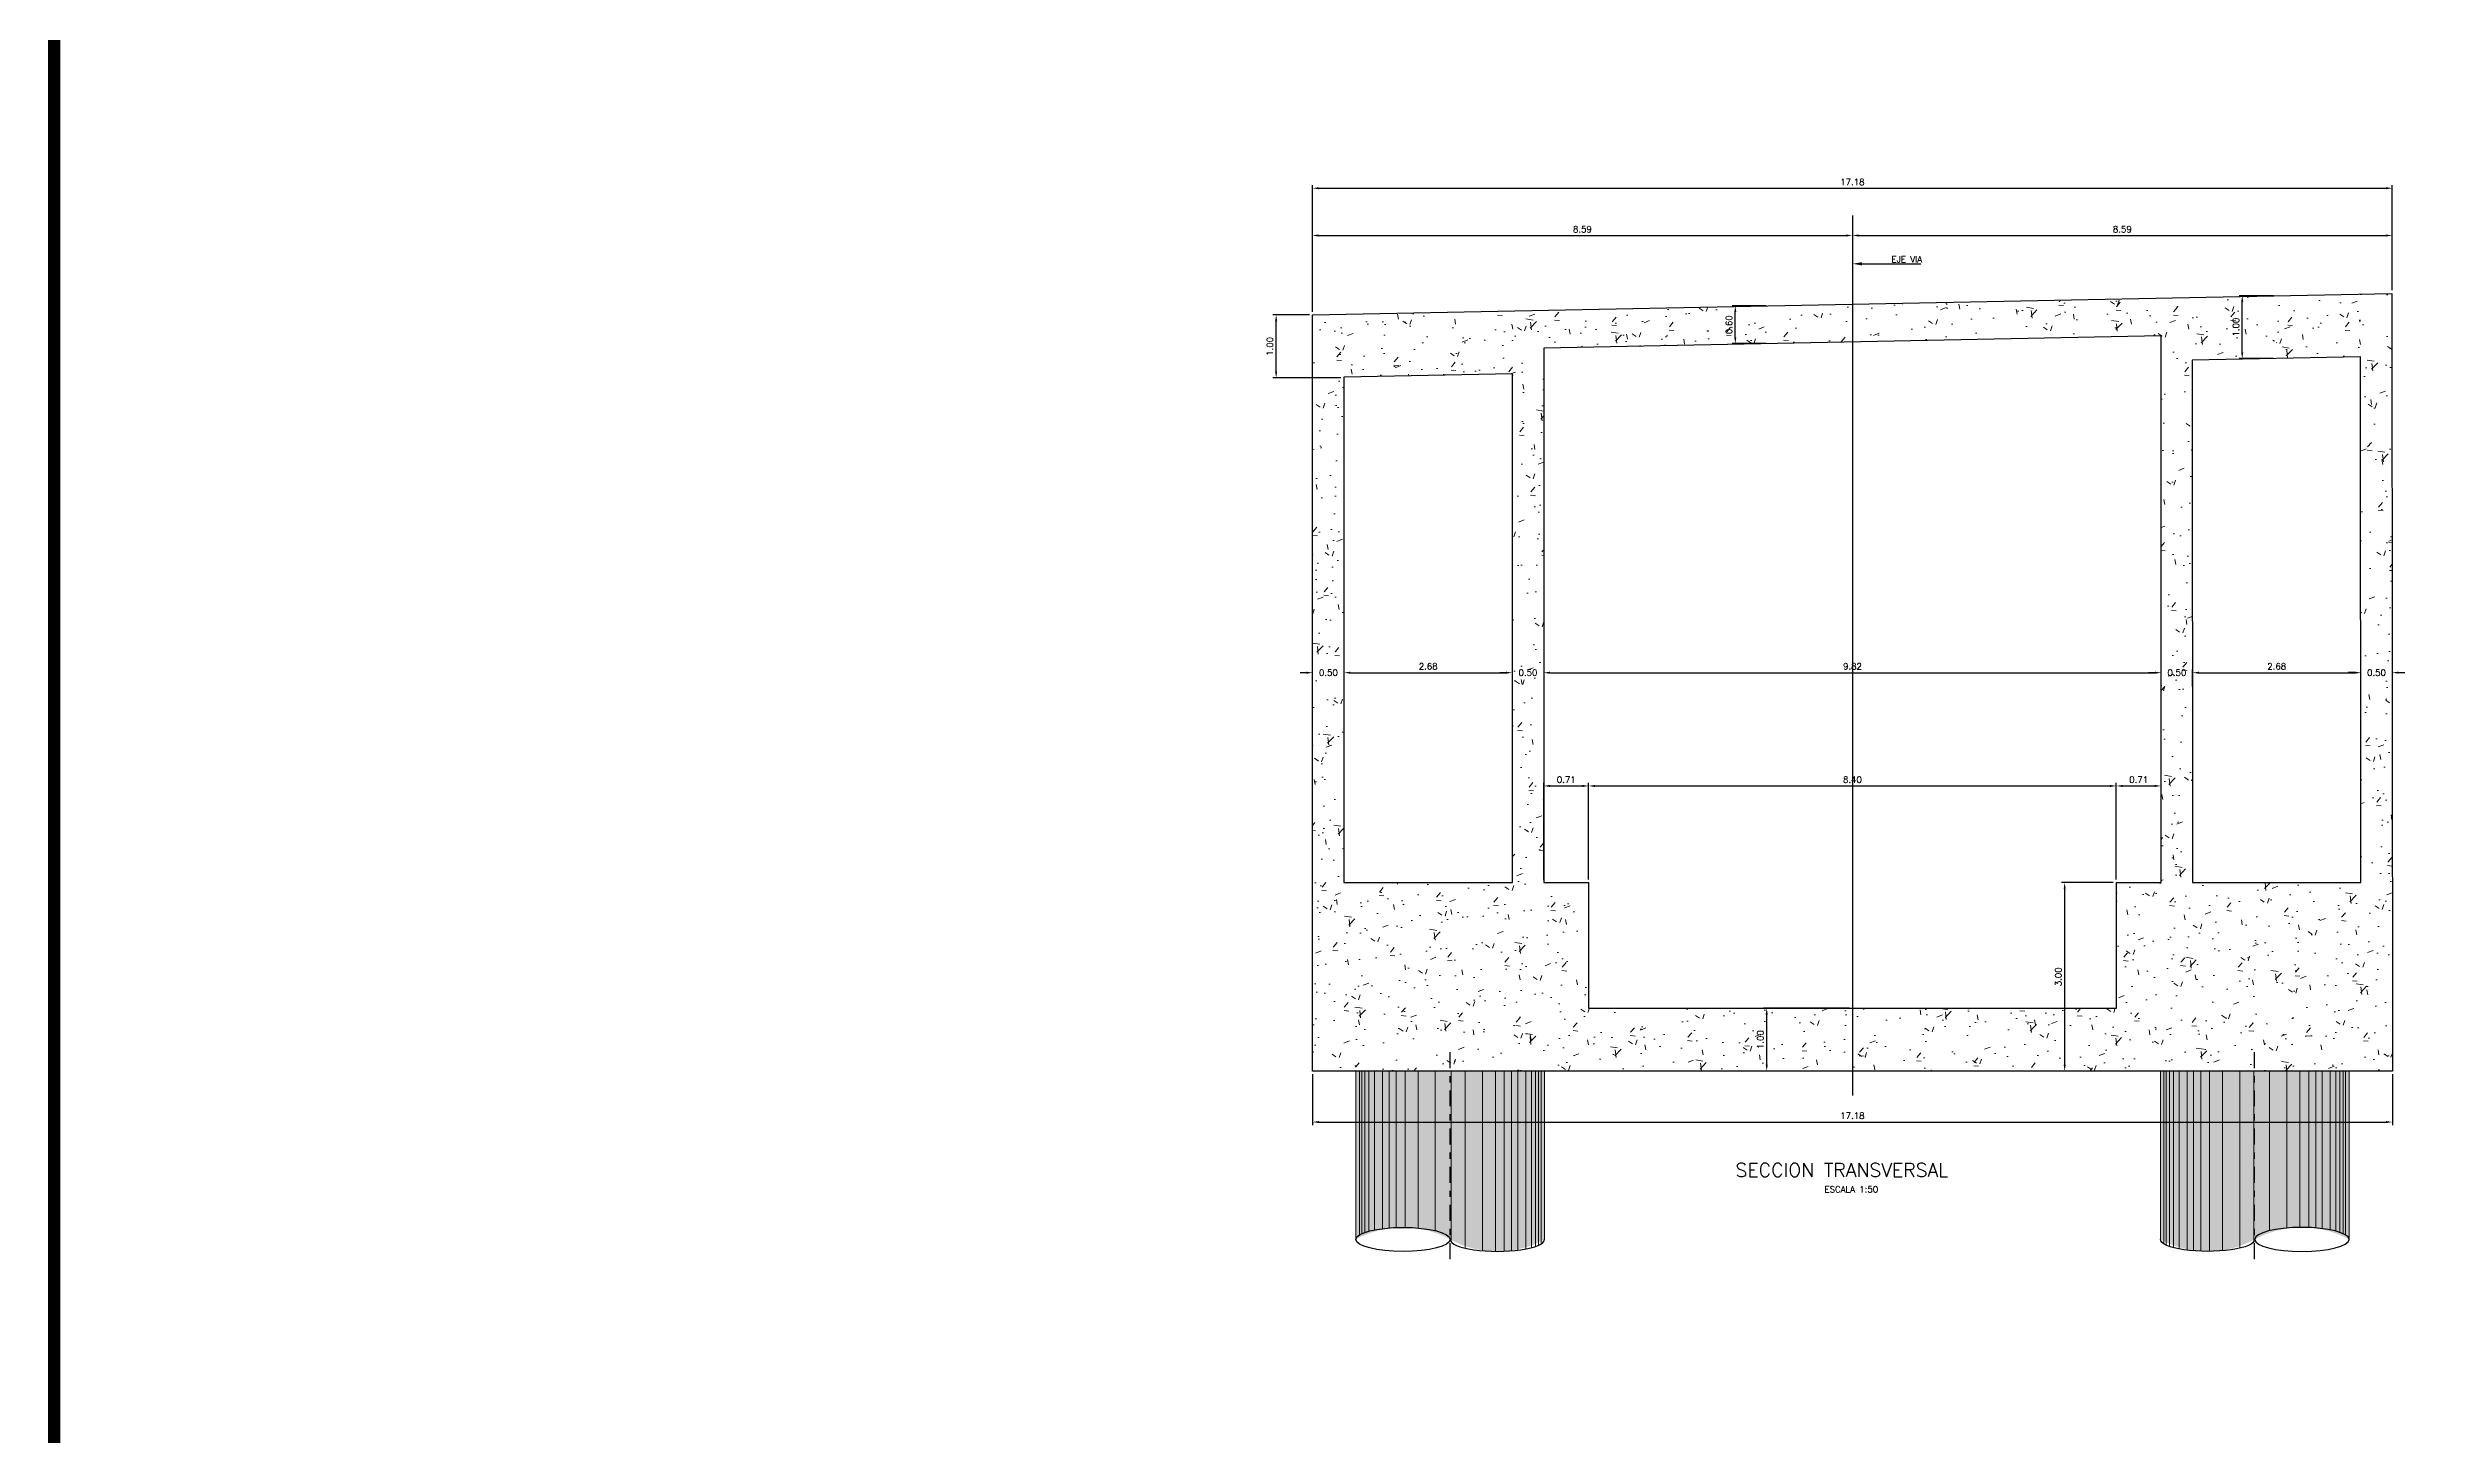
# Model space of a CAD drawing. Header units: metres. Extents: x 1080427 to 1081241, y 976768 to 977191.
# Drawn here: x 1080619.7 to 1080657.82, y 977109.3 to 977131.37 of the extents above; entities that cross this region are included whole.
import ezdxf
from ezdxf import colors
from ezdxf.entities.mleader import LeaderData, LeaderLine
from ezdxf.math import Vec2, Vec3

# ---------------------------------------------------------------- set-up
doc = ezdxf.new("R2010")
doc.units = ezdxf.units.M
doc.header["$LTSCALE"] = 25.4
doc.linetypes.add('DASHDOT', pattern=[1, 0.5, -0.25, 0, -0.25])
for name, color, linetype in [('CONTRAPESO', 3, 'Continuous'), ('COT', 1, 'Continuous'), ('DIMCONTRAPESO', 1, 'Continuous'), ('REGL175', 7, 'Continuous')]:
    doc.layers.add(name, color=color, linetype=linetype)
for name, color, linetype, lineweight in [('COTA', 1, 'Continuous', 30), ('COTACIM', 20, 'Continuous', 5), ('EJEPILOTE', 145, 'DASHDOT', 30), ('OTROS', 8, 'Continuous', 5), ('SOLIDOREFCONT', 254, 'Continuous', 5)]:
    doc.layers.add(name, color=color, linetype=linetype, lineweight=lineweight)
doc.styles.add('romans', font='romans.shx')
doc.dimstyles.new('Copy 50', dxfattribs={"dimtxt": 0.1, "dimasz": 0.1, "dimexe": 0.05, "dimexo": 0.05, "dimgap": 0.05, "dimtad": 1, "dimzin": 0, "dimdsep": 46, "dimtxsty": 'romans', "dimcen": 0.002, "dimclrd": 1, "dimclre": 1, "dimclrt": 3, "dimaunit": 1, "dimazin": 0, "dimtfac": 1, "dimtix": 1, "dimtofl": 0, "dimtmove": 1, "dimatfit": 3, "dimfxl": 1, "dimtolj": 1, "dimtzin": 0, "dimarcsym": 1})
doc.dimstyles.new('Copy of 50', dxfattribs={"dimscale": 0, "dimtxt": 0.1, "dimasz": 0.1, "dimexe": 0.05, "dimexo": 0.05, "dimgap": 0.05, "dimtad": 1, "dimzin": 0, "dimdsep": 46, "dimtxsty": 'romans', "dimcen": 0.5, "dimclrd": 1, "dimclre": 1, "dimclrt": 3, "dimadec": 0, "dimazin": 0, "dimtfac": 1, "dimtofl": 0, "dimtmove": 2, "dimatfit": 3, "dimfxl": 1, "dimtolj": 1, "dimtzin": 0, "dimarcsym": 0})

# ---------------------------------------------------------------- blocks, each defined once
blk = doc.blocks.new('*D750')
at = {"layer": 'Defpoints', "color": 0, "transparency": 16777216}
for p in [(1080642.995583432, 977121.8993294494), (1080640.320571255, 977121.4294019833), (1080642.995583432, 977121.4294019833)]:
    blk.add_point(p, dxfattribs=at)
at = {"layer": 'DIMCONTRAPESO', "color": 1, "lineweight": -2, "transparency": 16777216}
for p, q in [((1080642.995583432, 977121.8493294494), (1080642.995583432, 977121.3794019832)), ((1080640.420571255, 977121.4294019833), (1080642.895583432, 977121.4294019833))]:
    blk.add_line(p, q, dxfattribs=at)
at = {"layer": 'DIMCONTRAPESO', "color": 1, "transparency": 16777216}
for points in [[(1080640.420571255, 977121.44606865), (1080640.420571255, 977121.4127353166), (1080640.320571255, 977121.4294019833)], [(1080642.895583432, 977121.44606865), (1080642.895583432, 977121.4127353166), (1080642.995583432, 977121.4294019833)]]:
    blk.add_solid(points, dxfattribs=at)
at = {"layer": 'DIMCONTRAPESO', "color": 3, "transparency": 16777216, "insert": (1080641.658077343, 977121.5294019833), "char_height": 0.1, "attachment_point": 5, "style": 'romans'}
blk.add_mtext('\\A1;2.68', dxfattribs=at)
blk = doc.blocks.new('*D751')
at = {"layer": 'Defpoints', "color": 0, "transparency": 16777216}
for p in [(1080639.820571255, 977121.4294019989), (1080639.820571255, 977121.4294019989), (1080640.320571255, 977121.4294019833)]:
    blk.add_point(p, dxfattribs=at)
at = {"layer": 'DIMCONTRAPESO', "color": 1, "lineweight": -2, "transparency": 16777216}
for p, q in [((1080639.720571255, 977121.4294019989), (1080639.620571255, 977121.4294019989)), ((1080640.420571255, 977121.4294019989), (1080640.520571255, 977121.4294019989))]:
    blk.add_line(p, q, dxfattribs=at)
at = {"layer": 'DIMCONTRAPESO', "color": 1, "transparency": 16777216}
for points in [[(1080639.720571255, 977121.4460686656), (1080639.720571255, 977121.4127353322), (1080639.820571255, 977121.4294019989)], [(1080640.420571255, 977121.4460686656), (1080640.420571255, 977121.4127353322), (1080640.320571255, 977121.4294019989)]]:
    blk.add_solid(points, dxfattribs=at)
at = {"layer": 'DIMCONTRAPESO', "color": 3, "transparency": 16777216, "insert": (1080640.070571255, 977121.4294019989), "char_height": 0.1, "attachment_point": 5, "style": 'romans'}
blk.add_mtext('\\A1;0.50', dxfattribs=at)
blk = doc.blocks.new('*D752')
at = {"layer": 'Defpoints', "color": 0, "transparency": 16777216}
for p in [(1080643.495583432, 977121.6992118562), (1080642.995583432, 977121.4294019833), (1080643.495583432, 977121.4293889793)]:
    blk.add_point(p, dxfattribs=at)
at = {"layer": 'DIMCONTRAPESO', "color": 1, "lineweight": -2, "transparency": 16777216}
for p, q in [((1080642.895583432, 977121.4293889793), (1080642.795583432, 977121.4293889793)), ((1080642.995583432, 977121.3794019832), (1080642.995583432, 977121.3793889793)), ((1080643.495583432, 977121.6492118562), (1080643.495583432, 977121.3793889793)), ((1080643.595583432, 977121.4293889793), (1080643.695583432, 977121.4293889793))]:
    blk.add_line(p, q, dxfattribs=at)
at = {"layer": 'DIMCONTRAPESO', "color": 1, "transparency": 16777216}
for points in [[(1080642.895583432, 977121.446055646), (1080642.895583432, 977121.4127223126), (1080642.995583432, 977121.4293889793)], [(1080643.595583432, 977121.446055646), (1080643.595583432, 977121.4127223126), (1080643.495583432, 977121.4293889793)]]:
    blk.add_solid(points, dxfattribs=at)
at = {"layer": 'DIMCONTRAPESO', "color": 3, "transparency": 16777216, "insert": (1080643.245583432, 977121.4293889793), "char_height": 0.1, "attachment_point": 5, "style": 'romans'}
blk.add_mtext('\\A1;0.50', dxfattribs=at)
blk = doc.blocks.new('*D753')
at = {"layer": 'Defpoints', "color": 0, "transparency": 16777216}
for p in [(1080643.495583432, 977121.4294019832), (1080653.320571253, 977121.429414987), (1080653.320571253, 977121.4294019829)]:
    blk.add_point(p, dxfattribs=at)
at = {"layer": 'DIMCONTRAPESO', "color": 1, "lineweight": -2, "transparency": 16777216}
for p, q in [((1080643.595583432, 977121.4294019829), (1080653.220571253, 977121.4294019829)), ((1080653.320571253, 977121.3794149869), (1080653.320571253, 977121.3794019829))]:
    blk.add_line(p, q, dxfattribs=at)
at = {"layer": 'DIMCONTRAPESO', "color": 1, "transparency": 16777216}
for points in [[(1080643.595583432, 977121.4460686496), (1080643.595583432, 977121.4127353162), (1080643.495583432, 977121.4294019829)], [(1080653.220571253, 977121.4460686496), (1080653.220571253, 977121.4127353162), (1080653.320571253, 977121.4294019829)]]:
    blk.add_solid(points, dxfattribs=at)
at = {"layer": 'DIMCONTRAPESO', "color": 3, "transparency": 16777216, "insert": (1080648.408077342, 977121.5294019829), "char_height": 0.1, "attachment_point": 5, "style": 'romans'}
blk.add_mtext('\\A1;9.82', dxfattribs=at)
blk = doc.blocks.new('*D754')
at = {"layer": 'Defpoints', "color": 0, "transparency": 16777216}
for p in [(1080653.320571253, 977121.429414987), (1080653.820563242, 977121.4294149867), (1080653.820563242, 977121.1596018681)]:
    blk.add_point(p, dxfattribs=at)
at = {"layer": 'DIMCONTRAPESO', "color": 1, "lineweight": -2, "transparency": 16777216}
for p, q in [((1080653.220571253, 977121.4294149867), (1080653.120571253, 977121.4294149867)), ((1080653.820563242, 977121.2096018682), (1080653.820563242, 977121.4794149868)), ((1080653.920563242, 977121.4294149867), (1080654.020563242, 977121.4294149867))]:
    blk.add_line(p, q, dxfattribs=at)
at = {"layer": 'DIMCONTRAPESO', "color": 1, "transparency": 16777216}
for points in [[(1080653.220571253, 977121.4460816535), (1080653.220571253, 977121.41274832), (1080653.320571253, 977121.4294149867)], [(1080653.920563242, 977121.4460816535), (1080653.920563242, 977121.41274832), (1080653.820563242, 977121.4294149867)]]:
    blk.add_solid(points, dxfattribs=at)
at = {"layer": 'DIMCONTRAPESO', "color": 3, "transparency": 16777216, "insert": (1080653.570567247, 977121.4294149867), "char_height": 0.1, "attachment_point": 5, "style": 'romans'}
blk.add_mtext('\\A1;0.50', dxfattribs=at)
blk = doc.blocks.new('*D755')
at = {"layer": 'Defpoints', "color": 0, "transparency": 16777216}
for p in [(1080653.820565338, 977121.4294117409), (1080656.49558343, 977121.4294149833), (1080656.49558343, 977121.4294117374)]:
    blk.add_point(p, dxfattribs=at)
at = {"layer": 'DIMCONTRAPESO', "color": 1, "lineweight": -2, "transparency": 16777216}
for p, q in [((1080653.920565338, 977121.4294117374), (1080656.39558343, 977121.4294117374)), ((1080656.49558343, 977121.3794149832), (1080656.49558343, 977121.3794117373))]:
    blk.add_line(p, q, dxfattribs=at)
at = {"layer": 'DIMCONTRAPESO', "color": 1, "transparency": 16777216}
for points in [[(1080653.920565338, 977121.4460784041), (1080653.920565338, 977121.4127450706), (1080653.820565338, 977121.4294117374)], [(1080656.39558343, 977121.4460784041), (1080656.39558343, 977121.4127450706), (1080656.49558343, 977121.4294117374)]]:
    blk.add_solid(points, dxfattribs=at)
at = {"layer": 'DIMCONTRAPESO', "color": 3, "transparency": 16777216, "insert": (1080655.158074384, 977121.5294117373), "char_height": 0.1, "attachment_point": 5, "style": 'romans'}
blk.add_mtext('\\A1;2.68', dxfattribs=at)
blk = doc.blocks.new('*D756')
at = {"layer": 'Defpoints', "color": 0, "transparency": 16777216}
for p in [(1080656.49558343, 977121.4294149833), (1080656.99558313, 977121.4302576814), (1080656.99558313, 977121.4302576814)]:
    blk.add_point(p, dxfattribs=at)
at = {"layer": 'DIMCONTRAPESO', "color": 1, "lineweight": -2, "transparency": 16777216}
for p, q in [((1080656.39558343, 977121.4302576814), (1080656.29558343, 977121.4302576814)), ((1080656.49558343, 977121.4794149833), (1080656.49558343, 977121.4802576815)), ((1080657.09558313, 977121.4302576814), (1080657.19558313, 977121.4302576814))]:
    blk.add_line(p, q, dxfattribs=at)
at = {"layer": 'DIMCONTRAPESO', "color": 1, "transparency": 16777216}
for points in [[(1080656.39558343, 977121.4469243481), (1080656.39558343, 977121.4135910147), (1080656.49558343, 977121.4302576814)], [(1080657.09558313, 977121.4469243481), (1080657.09558313, 977121.4135910147), (1080656.99558313, 977121.4302576814)]]:
    blk.add_solid(points, dxfattribs=at)
at = {"layer": 'DIMCONTRAPESO', "color": 3, "transparency": 16777216, "insert": (1080656.74558328, 977121.4302576814), "char_height": 0.1, "attachment_point": 5, "style": 'romans'}
blk.add_mtext('\\A1;0.50', dxfattribs=at)
blk = doc.blocks.new('*D757')
at = {"layer": 'Defpoints', "color": 0, "transparency": 16777216}
for p in [(1080639.818077343, 977115.0910144737), (1080656.998077343, 977115.0910144738), (1080656.998077343, 977114.2801621223)]:
    blk.add_point(p, dxfattribs=at)
at = {"layer": 'DIMCONTRAPESO', "color": 1, "lineweight": -2, "transparency": 16777216}
for p, q in [((1080639.818077343, 977115.0410144737), (1080639.818077343, 977114.2301621223)), ((1080656.998077343, 977115.0410144738), (1080656.998077343, 977114.2301621223)), ((1080639.918077343, 977114.2801621223), (1080656.898077342, 977114.2801621223))]:
    blk.add_line(p, q, dxfattribs=at)
at = {"layer": 'DIMCONTRAPESO', "color": 1, "transparency": 16777216}
for points in [[(1080639.918077343, 977114.296828789), (1080639.918077343, 977114.2634954556), (1080639.818077343, 977114.2801621223)], [(1080656.898077342, 977114.296828789), (1080656.898077342, 977114.2634954556), (1080656.998077343, 977114.2801621223)]]:
    blk.add_solid(points, dxfattribs=at)
at = {"layer": 'DIMCONTRAPESO', "color": 3, "transparency": 16777216, "insert": (1080648.408077342, 977114.3801621223), "char_height": 0.1, "attachment_point": 5, "style": 'romans'}
blk.add_mtext('\\A1;17.18', dxfattribs=at)
blk = doc.blocks.new('*D766')
at = {"layer": 'Defpoints', "color": 0, "transparency": 16777216}
for p in [(1080651.784456546, 977118.0910144737), (1080652.606716186, 977118.0910144737), (1080651.784456546, 977115.0910144738)]:
    blk.add_point(p, dxfattribs=at)
at = {"layer": 'DIMCONTRAPESO', "color": 1, "lineweight": -2, "transparency": 16777216}
for p, q in [((1080652.556716186, 977118.0910144737), (1080651.734456546, 977118.0910144737)), ((1080651.784456546, 977115.1910144738), (1080651.784456546, 977117.9910144737))]:
    blk.add_line(p, q, dxfattribs=at)
at = {"layer": 'DIMCONTRAPESO', "color": 1, "transparency": 16777216}
for points in [[(1080651.767789879, 977117.9910144737), (1080651.801123212, 977117.9910144737), (1080651.784456546, 977118.0910144737)], [(1080651.767789879, 977115.1910144738), (1080651.801123212, 977115.1910144738), (1080651.784456546, 977115.0910144738)]]:
    blk.add_solid(points, dxfattribs=at)
at = {"layer": 'DIMCONTRAPESO', "color": 3, "transparency": 16777216, "insert": (1080651.684456545, 977116.5910144738), "char_height": 0.1, "attachment_point": 5, "rotation": 90, "style": 'romans'}
blk.add_mtext('\\A1;3.00', dxfattribs=at)
blk = doc.blocks.new('*D758')
at = {"layer": 'Defpoints', "color": 0, "transparency": 16777216}
for p in [(1080656.996714726, 977129.1373247175), (1080656.996714726, 977127.4644472211), (1080639.81662396, 977127.120985406)]:
    blk.add_point(p, dxfattribs=at)
at = {"layer": 'DIMCONTRAPESO', "color": 1, "lineweight": -2, "transparency": 16777216}
for p, q in [((1080639.81662396, 977127.170985406), (1080639.81662396, 977129.1873247175)), ((1080639.91662396, 977129.1373247175), (1080656.896714726, 977129.1373247175)), ((1080656.996714726, 977127.5144472212), (1080656.996714726, 977129.1873247175))]:
    blk.add_line(p, q, dxfattribs=at)
at = {"layer": 'DIMCONTRAPESO', "color": 1, "transparency": 16777216}
for points in [[(1080639.91662396, 977129.1539913842), (1080639.91662396, 977129.1206580508), (1080639.81662396, 977129.1373247175)], [(1080656.896714726, 977129.1539913842), (1080656.896714726, 977129.1206580508), (1080656.996714726, 977129.1373247175)]]:
    blk.add_solid(points, dxfattribs=at)
at = {"layer": 'DIMCONTRAPESO', "color": 3, "transparency": 16777216, "insert": (1080648.406669343, 977129.2373247175), "char_height": 0.1, "attachment_point": 5, "style": 'romans'}
blk.add_mtext('\\A1;17.18', dxfattribs=at)
blk = doc.blocks.new('*D759')
at = {"layer": 'Defpoints', "color": 0, "transparency": 16777216}
for p in [(1080648.40662396, 977128.3852892166), (1080648.40662396, 977128.3852892166), (1080639.81662396, 977127.120985406)]:
    blk.add_point(p, dxfattribs=at)
at = {"layer": 'DIMCONTRAPESO', "color": 1, "lineweight": -2, "transparency": 16777216}
for p, q in [((1080639.81662396, 977127.170985406), (1080639.81662396, 977128.4352892167)), ((1080639.91662396, 977128.3852892166), (1080648.30662396, 977128.3852892166))]:
    blk.add_line(p, q, dxfattribs=at)
at = {"layer": 'DIMCONTRAPESO', "color": 1, "transparency": 16777216}
for points in [[(1080639.91662396, 977128.4019558834), (1080639.91662396, 977128.3686225499), (1080639.81662396, 977128.3852892166)], [(1080648.30662396, 977128.4019558834), (1080648.30662396, 977128.3686225499), (1080648.40662396, 977128.3852892166)]]:
    blk.add_solid(points, dxfattribs=at)
at = {"layer": 'DIMCONTRAPESO', "color": 3, "transparency": 16777216, "insert": (1080644.11162396, 977128.4852892166), "char_height": 0.1, "attachment_point": 5, "style": 'romans'}
blk.add_mtext('\\A1;8.59', dxfattribs=at)
blk = doc.blocks.new('*D760')
at = {"layer": 'Defpoints', "color": 0, "transparency": 16777216}
for p in [(1080648.40662396, 977128.3852892166), (1080656.996714726, 977128.3852892166), (1080656.996714726, 977127.4644472211)]:
    blk.add_point(p, dxfattribs=at)
at = {"layer": 'DIMCONTRAPESO', "color": 1, "lineweight": -2, "transparency": 16777216}
for p, q in [((1080648.50662396, 977128.3852892166), (1080656.896714726, 977128.3852892166)), ((1080656.996714726, 977127.5144472212), (1080656.996714726, 977128.4352892167))]:
    blk.add_line(p, q, dxfattribs=at)
at = {"layer": 'DIMCONTRAPESO', "color": 1, "transparency": 16777216}
for points in [[(1080648.50662396, 977128.4019558834), (1080648.50662396, 977128.3686225499), (1080648.40662396, 977128.3852892166)], [(1080656.896714726, 977128.4019558834), (1080656.896714726, 977128.3686225499), (1080656.996714726, 977128.3852892166)]]:
    blk.add_solid(points, dxfattribs=at)
at = {"layer": 'DIMCONTRAPESO', "color": 3, "transparency": 16777216, "insert": (1080652.701669343, 977128.4852892166), "char_height": 0.1, "attachment_point": 5, "style": 'romans'}
blk.add_mtext('\\A1;8.59', dxfattribs=at)
blk = doc.blocks.new('PILOTE')
h = blk.add_hatch(color=256)
h.dxf.hatch_style = 1
h.set_gradient(color1=(51, 51, 51), color2=(173, 173, 173), tint=1, name='INVCYLINDER')
edge = h.paths.add_edge_path()
edge.add_line((1080656.416834545, 977060.1590362525), (1080656.416834545, 977062.8369320101))
edge.add_line((1080656.416834545, 977062.8369320101), (1080659.417876804, 977062.8369320101))
edge.add_line((1080659.417876804, 977062.8369320101), (1080659.417876804, 977060.1590362525))
edge.add_arc((1080658.66761624, 977061.5370580803), 1.569023604932751, 241.43402734232131, 298.56597265767874, ccw=False)
edge.add_arc((1080657.16709511, 977058.7797854457), 1.570103086822714, 61.45547212311708, 118.5445278768829)
at = {"layer": 'COT'}
blk.add_ellipse((1080657.16709511, 977060.1590362525), major_axis=(0.7502605647517244, 0), ratio=0.2543813295763042, dxfattribs=at)
blk.add_ellipse((1080658.66761624, 977060.1590362525), major_axis=(0.7502605647517244, 0), ratio=0.2543813295763042, start_param=3.141592653589792, end_param=6.283185307179586, dxfattribs=at)
at = {"layer": 'EJEPILOTE', "ltscale": 0.02}
blk.add_line((1080657.918716831, 977059.8447110992), (1080657.918716831, 977063.1356790137), dxfattribs=at)
at = {"layer": 'OTROS'}
for p, q in [((1080656.472292364, 977062.8369320101), (1080656.472292364, 977060.2310491129)), ((1080656.510527515, 977062.8369320101), (1080656.510527515, 977060.2513910077)), ((1080656.561507698, 977062.8369320101), (1080656.561507698, 977060.2717001326)), ((1080656.625232968, 977062.8369320101), (1080656.625232968, 977060.2910394119)), ((1080656.714448302, 977062.8369320101), (1080656.714448302, 977060.3112408698)), ((1080656.841898815, 977062.8369320101), (1080656.841898815, 977060.3310285627)), ((1080656.943859208, 977062.8369320101), (1080656.943859208, 977060.3412444418)), ((1080657.058564661, 977062.8369320101), (1080657.058564661, 977060.3478811213)), ((1080657.198760206, 977062.8369320101), (1080657.198760206, 977060.3497184741)), ((1080657.405764051, 977062.8369320101), (1080657.405764051, 977060.3399741807)), ((1080657.679471079, 977062.8369320101), (1080657.679471079, 977060.2984506316)), ((1080657.932716831, 977062.8369320101), (1080657.932716831, 977060.1206139127)), ((1080658.155240271, 977062.8369320101), (1080658.155240271, 977060.0266473495)), ((1080658.428947299, 977062.8369320101), (1080658.428947299, 977059.9780983244)), ((1080658.635951144, 977062.8369320101), (1080658.635951144, 977059.968354031)), ((1080658.776146688, 977062.8369320101), (1080658.776146688, 977059.9701913837)), ((1080658.890852141, 977062.8369320101), (1080658.890852141, 977059.9768280633)), ((1080658.992812535, 977062.8369320101), (1080658.992812535, 977059.9870439423)), ((1080659.120263048, 977062.8369320101), (1080659.120263048, 977060.0068316353)), ((1080659.209478382, 977062.8369320101), (1080659.209478382, 977060.0266473495)), ((1080659.273203652, 977062.8369320101), (1080659.273203652, 977060.0463723725)), ((1080659.324183835, 977062.8369320101), (1080659.324183835, 977060.0666814975)), ((1080659.362418986, 977062.8369320101), (1080659.362418986, 977060.0870233923)), ((1080656.625232968, 977060.0270330932), (1080656.625232968, 977060.0266473495))]:
    blk.add_line(p, q, dxfattribs=at)
blk.add_lwpolyline([(1080656.416834545, 977060.1590362525), (1080656.416834545, 977062.8369320101), (1080659.417876804, 977062.8369320101), (1080659.417876804, 977060.1590362525)], dxfattribs=at)
blk = doc.blocks.new('*D761')
at = {"layer": 'Defpoints', "color": 0, "transparency": 16777216}
for p in [(1080647.043811387, 977116.0910144737), (1080648.408077343, 977116.0910144737), (1080647.771137904, 977115.0910144738)]:
    blk.add_point(p, dxfattribs=at)
at = {"layer": 'DIMCONTRAPESO', "color": 1, "lineweight": -2, "transparency": 16777216}
for p, q in [((1080648.358077343, 977116.0910144737), (1080646.993811387, 977116.0910144737)), ((1080647.043811387, 977115.1910144738), (1080647.043811387, 977115.9910144737)), ((1080647.721137904, 977115.0910144738), (1080646.993811387, 977115.0910144738))]:
    blk.add_line(p, q, dxfattribs=at)
at = {"layer": 'DIMCONTRAPESO', "color": 1, "transparency": 16777216}
for points in [[(1080647.027144721, 977115.9910144737), (1080647.060478054, 977115.9910144737), (1080647.043811387, 977116.0910144737)], [(1080647.027144721, 977115.1910144738), (1080647.060478054, 977115.1910144738), (1080647.043811387, 977115.0910144738)]]:
    blk.add_solid(points, dxfattribs=at)
at = {"layer": 'DIMCONTRAPESO', "color": 3, "transparency": 16777216, "insert": (1080646.943811387, 977115.5910144738), "char_height": 0.1, "attachment_point": 5, "rotation": 90, "style": 'romans'}
blk.add_mtext('\\A1;1.00', dxfattribs=at)
blk = doc.blocks.new('*D767')
at = {"layer": 'COTA', "color": 1, "lineweight": -2, "transparency": 16777216}
for p, q in [((1080643.497342836, 977118.1410144737), (1080643.497342836, 977119.6777304393)), ((1080643.597342836, 977119.6277304393), (1080644.109438499, 977119.6277304393)), ((1080644.209438499, 977118.1410144737), (1080644.209438499, 977119.6777304393))]:
    blk.add_line(p, q, dxfattribs=at)
at = {"layer": 'COTA', "color": 1, "transparency": 16777216}
for points in [[(1080643.597342836, 977119.644397106), (1080643.597342836, 977119.6110637726), (1080643.497342836, 977119.6277304393)], [(1080644.109438499, 977119.644397106), (1080644.109438499, 977119.6110637726), (1080644.209438499, 977119.6277304393)]]:
    blk.add_solid(points, dxfattribs=at)
at = {"layer": 'Defpoints', "color": 0, "transparency": 16777216}
for p in [(1080644.209438499, 977119.6277304393), (1080643.497342836, 977118.0910144737), (1080644.209438499, 977118.0910144737)]:
    blk.add_point(p, dxfattribs=at)
at = {"layer": 'COTA', "color": 3, "transparency": 16777216, "insert": (1080643.853390668, 977119.7277304393), "char_height": 0.1, "attachment_point": 5, "style": 'romans'}
blk.add_mtext('\\A1;0.71', dxfattribs=at)
blk = doc.blocks.new('*D762')
at = {"layer": 'COTA', "color": 1, "lineweight": -2, "transparency": 16777216}
for p, q in [((1080652.605898153, 977118.1410468795), (1080652.605898153, 977119.6777628451)), ((1080652.705898153, 977119.627762845), (1080653.217993815, 977119.627762845)), ((1080653.317993815, 977118.1410468795), (1080653.317993815, 977119.6777628451))]:
    blk.add_line(p, q, dxfattribs=at)
at = {"layer": 'COTA', "color": 1, "transparency": 16777216}
for points in [[(1080652.705898153, 977119.6444295117), (1080652.705898153, 977119.6110961783), (1080652.605898153, 977119.627762845)], [(1080653.217993815, 977119.6444295117), (1080653.217993815, 977119.6110961783), (1080653.317993815, 977119.627762845)]]:
    blk.add_solid(points, dxfattribs=at)
at = {"layer": 'Defpoints', "color": 0, "transparency": 16777216}
for p in [(1080653.317993815, 977119.627762845), (1080652.605898153, 977118.0910468794), (1080653.317993815, 977118.0910468794)]:
    blk.add_point(p, dxfattribs=at)
at = {"layer": 'COTA', "color": 3, "transparency": 16777216, "insert": (1080652.961945984, 977119.727762845), "char_height": 0.1, "attachment_point": 5, "style": 'romans'}
blk.add_mtext('\\A1;0.71', dxfattribs=at)
blk = doc.blocks.new('*D763')
at = {"layer": 'Defpoints', "color": 0, "transparency": 16777216}
for p in [(1080639.238711448, 977127.1210144736), (1080639.818077343, 977127.1210144736), (1080640.317881658, 977126.1210421751)]:
    blk.add_point(p, dxfattribs=at)
at = {"layer": 'DIMCONTRAPESO', "color": 1, "lineweight": -2, "transparency": 16777216}
for p, q in [((1080639.768077343, 977127.1210144736), (1080639.188711448, 977127.1210144736)), ((1080639.238711448, 977126.2210421751), (1080639.238711448, 977127.0210144736)), ((1080640.267881658, 977126.1210421751), (1080639.188711448, 977126.1210421751))]:
    blk.add_line(p, q, dxfattribs=at)
at = {"layer": 'DIMCONTRAPESO', "color": 1, "transparency": 16777216}
for points in [[(1080639.222044781, 977127.0210144736), (1080639.255378115, 977127.0210144736), (1080639.238711448, 977127.1210144736)], [(1080639.222044781, 977126.2210421751), (1080639.255378115, 977126.2210421751), (1080639.238711448, 977126.1210421751)]]:
    blk.add_solid(points, dxfattribs=at)
at = {"layer": 'DIMCONTRAPESO', "color": 3, "transparency": 16777216, "insert": (1080639.138711448, 977126.6210283245), "char_height": 0.1, "attachment_point": 5, "rotation": 90, "style": 'romans'}
blk.add_mtext('\\A1;1.00', dxfattribs=at)
blk = doc.blocks.new('*D764')
at = {"layer": 'Defpoints', "color": 0, "transparency": 16777216}
for p in [(1080646.544007072, 977127.2663869242), (1080647.086699872, 977127.2663869242), (1080647.086699872, 977126.6662669362)]:
    blk.add_point(p, dxfattribs=at)
at = {"layer": 'DIMCONTRAPESO', "color": 1, "lineweight": -2, "transparency": 16777216}
for p, q in [((1080647.036699872, 977127.2663869242), (1080646.494007071, 977127.2663869242)), ((1080646.544007072, 977126.7662669362), (1080646.544007072, 977127.1663869242)), ((1080647.036699872, 977126.6662669362), (1080646.494007071, 977126.6662669362))]:
    blk.add_line(p, q, dxfattribs=at)
at = {"layer": 'DIMCONTRAPESO', "color": 1, "transparency": 16777216}
for points in [[(1080646.527340405, 977127.1663869242), (1080646.560673738, 977127.1663869242), (1080646.544007072, 977127.2663869242)], [(1080646.527340405, 977126.7662669362), (1080646.560673738, 977126.7662669362), (1080646.544007072, 977126.6662669362)]]:
    blk.add_solid(points, dxfattribs=at)
at = {"layer": 'DIMCONTRAPESO', "color": 3, "transparency": 16777216, "insert": (1080646.444007071, 977126.9663269303), "char_height": 0.1, "attachment_point": 5, "rotation": 90, "style": 'romans'}
blk.add_mtext('\\A1;0.60', dxfattribs=at)
blk = doc.blocks.new('*D765')
at = {"layer": 'Defpoints', "color": 0, "transparency": 16777216}
for p in [(1080654.609281271, 977127.4278010322), (1080655.157405279, 977127.4278010322), (1080655.151974071, 977126.4274924281)]:
    blk.add_point(p, dxfattribs=at)
at = {"layer": 'DIMCONTRAPESO', "color": 1, "lineweight": -2, "transparency": 16777216}
for p, q in [((1080655.107405279, 977127.4278010322), (1080654.55928127, 977127.4278010322)), ((1080654.609281271, 977126.5274924281), (1080654.609281271, 977127.3278010322)), ((1080655.101974071, 977126.4274924281), (1080654.55928127, 977126.4274924281))]:
    blk.add_line(p, q, dxfattribs=at)
at = {"layer": 'DIMCONTRAPESO', "color": 1, "transparency": 16777216}
for points in [[(1080654.592614604, 977127.3278010322), (1080654.625947937, 977127.3278010322), (1080654.609281271, 977127.4278010322)], [(1080654.592614604, 977126.5274924281), (1080654.625947937, 977126.5274924281), (1080654.609281271, 977126.4274924281)]]:
    blk.add_solid(points, dxfattribs=at)
at = {"layer": 'DIMCONTRAPESO', "color": 3, "transparency": 16777216, "insert": (1080654.50928127, 977126.9276467302), "char_height": 0.1, "attachment_point": 5, "rotation": 90, "style": 'romans'}
blk.add_mtext('\\A1;1.00', dxfattribs=at)
blk = doc.blocks.new('*D777')
at = {"layer": 'COTA', "color": 1, "lineweight": -2, "transparency": 16777216}
for p, q in [((1080644.209438499, 977118.1410144737), (1080644.209438499, 977119.6777628451)), ((1080644.309438499, 977119.627762845), (1080652.505898153, 977119.627762845)), ((1080652.605898153, 977118.1410468795), (1080652.605898153, 977119.6777628451))]:
    blk.add_line(p, q, dxfattribs=at)
at = {"layer": 'COTA', "color": 1, "transparency": 16777216}
for points in [[(1080644.309438499, 977119.6444295117), (1080644.309438499, 977119.6110961783), (1080644.209438499, 977119.627762845)], [(1080652.505898153, 977119.6444295117), (1080652.505898153, 977119.6110961783), (1080652.605898153, 977119.627762845)]]:
    blk.add_solid(points, dxfattribs=at)
at = {"layer": 'Defpoints', "color": 0, "transparency": 16777216}
for p in [(1080652.605898153, 977119.627762845), (1080644.209438499, 977118.0910144737), (1080652.605898153, 977118.0910468794)]:
    blk.add_point(p, dxfattribs=at)
at = {"layer": 'COTA', "color": 3, "transparency": 16777216, "insert": (1080648.407668326, 977119.727762845), "char_height": 0.1, "attachment_point": 5, "style": 'romans'}
blk.add_mtext('\\A1;8.40', dxfattribs=at)

msp = doc.modelspace()

# ---------------------------------------------------------------- hatches: boundary and pattern name
at = {"layer": 'SOLIDOREFCONT', "true_color": 0x5b5b5b, "transparency": 33554546}
h = msp.add_hatch(dxfattribs=at)
h.set_pattern_fill('AR-CONC', color=251, scale=0.005)
h.set_pattern_definition([(49.99999999999999, (-214.5947759724222, 52.33067470171954), (0.91092334498002, -0.07969542769451543), [0.09525, -1.04775]), (355, (-214.5947759724222, 52.33067470171954), (-0.1762171071248467, 0.9552842261951757), [0.0762, -0.83820292085]), (100.4514447, (-214.5188659373671, 52.32403343426995), (0.7347062354517664, 0.8755887595609755), [0.08095004399999998, -0.8904512229999998]), (46.18420000000002, (-214.5947759724222, 52.5846747016767), (1.35539520446065, -0.2102116396636357), [0.1428749999999998, -1.571624999999999]), (96.63555760999992, (-214.481826472329, 52.56715720170178), (1.187020670257515, 1.237130622988608), [0.1214251157, -1.3356780408]), (351.1841511700001, (-214.5947759724222, 52.5846747016767), (1.187020670324885, 1.237130622927663), [0.11429983535, -1.2572986596]), (21, (-214.4677759723272, 52.52117470174562), (0.7580719563456624, -0.5113259909354381), [0.09525, -1.04775]), (326.0000000000001, (-214.4677759723272, 52.52117470174562), (0.3090101417382354, 0.9209398306115963), [0.0762, -0.8382]), (71.45144499999999, (-214.4046033094637, 52.47856420220342), (1.067082096393581, 0.4096138444295262), [0.08095004400000001, -0.8904496879999999]), (37.50000000000001, (-214.5947759724222, 52.33067470171954), (0.01544301625295908, 0.4227751943657655), [0, -0.82804, 0, -0.8509000000000001, 0, -0.8413750000000001]), (7.499999999999999, (-214.5947759724222, 52.33067470171954), (0.3340983125515287, 0.5009028740905975), [0, -0.48514, 0, -0.80899, 0, -0.320675]), (327.5, (-214.8779859724455, 52.33067470171954), (0.677952975834357, -0.02864371996336722), [0, -0.3175, 0, -0.9906, 0, -1.31445]), (317.5, (-215.0049859723076, 52.33067470171954), (0.7406459069300902, 0.1271324551666652), [0, -0.41275, 0, -0.65786, 0, -0.93345])])
h.paths.add_polyline_path([(1080641.733453426, 977127.1593219952), (1080639.818077343, 977127.1210144736), (1080639.818077343, 977115.0910144737), (1080656.998077343, 977115.0910144738), (1080656.99120809, 977127.4644770884), (1080655.072233203, 977127.4260975907), (1080655.144045882, 977126.4273338644), (1080656.491464562, 977126.4542822379), (1080656.498024767, 977118.0910144737), (1080653.818077343, 977118.0910144738), (1080653.81248358, 977126.4007026183), (1080655.151974071, 977126.4274924281), (1080655.157405279, 977127.4278010322), (1080641.974419524, 977127.1641413172), (1080641.657371912, 977126.157600385), (1080642.996862403, 977126.1843901948), (1080642.998024767, 977118.0910144737), (1080640.318077343, 977118.0910144738), (1080640.31788142, 977126.1308105751), (1080641.661433912, 977126.157681625)])
h.paths.add_polyline_path([(1080643.49660833, 977126.5944651053), (1080653.317962863, 977126.790892196), (1080653.317993815, 977118.0910144737), (1080652.606716186, 977118.0910144737), (1080652.606716186, 977116.0910144737), (1080644.209438499, 977116.0910144737), (1080644.209438499, 977118.0910144737), (1080643.497342836, 977118.0910144737)], flags=16)

# ---------------------------------------------------------------- linework, layer by layer
at = {"layer": 'CONTRAPESO'}
for points in [[(1080639.818077343, 977127.1210144736), (1080639.818077343, 977127.1210144736), (1080656.99120809, 977127.4644770884)], [(1080656.99120809, 977127.4644770884), (1080656.99120809, 977127.4644770884), (1080656.998077343, 977115.0910144738), (1080639.818077343, 977115.0910144737), (1080639.818077343, 977127.1210144736), (1080639.818077343, 977127.1210144736)], [(1080652.606716186, 977116.0910144737), (1080652.606716186, 977118.0910144737), (1080653.317993815, 977118.0910144737), (1080653.317962863, 977126.790892196), (1080643.49660833, 977126.5944651053), (1080643.497342836, 977118.0910144737), (1080644.209438499, 977118.0910144737), (1080644.209438499, 977116.0910144737), (1080652.606716186, 977116.0910144737)], [(1080656.491464562, 977126.4542822379), (1080653.81248358, 977126.4007026183), (1080653.818077343, 977118.0910144738), (1080656.498024767, 977118.0910144737), (1080656.498024767, 977118.0910144737), (1080656.491464562, 977126.4542822379)], [(1080640.31788142, 977126.1308105751), (1080640.31788142, 977126.1308105751), (1080640.318077343, 977118.0910144738), (1080642.998024767, 977118.0910144737), (1080642.998024767, 977118.0910144737), (1080642.996862403, 977126.1843901948), (1080640.31788142, 977126.1308105751)]]:
    msp.add_lwpolyline(points, dxfattribs=at)
at = {"layer": 'COTA', "const_width": 0.2}
msp.add_lwpolyline([(1080619.797527145, 977153.2340773521), (1081240.811784207, 977153.2340773521), (1081240.811784207, 976870.9409858824), (1080619.797527145, 976870.9409858824)], close=True, dxfattribs=at)
at = {"layer": 'DIMCONTRAPESO', "color": 2}
msp.add_lwpolyline([(1080648.408077342, 977128.7045228339), (1080648.408077342, 977114.7008113302)], dxfattribs=at)

# ---------------------------------------------------------------- block references
at = {"layer": 'DIMCONTRAPESO'}
msp.add_blockref('PILOTE', (-15.90927833225578, 52.25408246333245), dxfattribs=at)
at = {"layer": 'DIMCONTRAPESO', "xscale": -1}
msp.add_blockref('PILOTE', (2161312.725433017, 52.25408246333245), dxfattribs=at)

# ---------------------------------------------------------------- texts
at = {"layer": 'REGL175', "insert": (1080642.448762556, 977113.6269737884), "char_height": 0.22, "width": 10.86862771931919, "attachment_point": 1, "style": 'romans'}
msp.add_mtext('\\pi4.0986;{\\C0;SECCION TRANSVERSAL\\P\\pi5.5153;\\H0.45455x;\\C3;ESCALA 1:50}', dxfattribs=at)

# ---------------------------------------------------------------- dimensions: what is measured, and where the dimension line sits
at = {"layer": 'COTA', "color": 2}
for base, p1, p2, picture, middle in [((1080644.209438499, 977119.6277304393), (1080643.497342836, 977118.0910144737), (1080644.209438499, 977118.0910144737), '*D767', (1080643.853390668, 977119.7277304393)), ((1080652.605898153, 977119.627762845), (1080644.209438499, 977118.0910144737), (1080652.605898153, 977118.0910468794), '*D777', (1080648.407668326, 977119.727762845)), ((1080653.317993815, 977119.627762845), (1080652.605898153, 977118.0910468794), (1080653.317993815, 977118.0910468794), '*D762', (1080652.961945984, 977119.727762845))]:
    dim = msp.add_linear_dim(base=base, p1=p1, p2=p2, dimstyle='Copy 50', dxfattribs=at)
    dim.commit()
    dim.dimension.update_dxf_attribs({"geometry": picture, "text_midpoint": middle})
at = {"layer": 'DIMCONTRAPESO', "color": 2}
for base, p1, p2, picture, middle in [((1080656.996714726, 977129.1373247175), (1080639.81662396, 977127.120985406), (1080656.996714726, 977127.4644472211), '*D758', (1080648.406669343, 977129.2373247175)), ((1080648.40662396, 977128.3852892166), (1080639.81662396, 977127.120985406), (1080648.40662396, 977128.3852892166), '*D759', (1080644.11162396, 977128.4852892166)), ((1080656.996714726, 977128.3852892166), (1080648.40662396, 977128.3852892166), (1080656.996714726, 977127.4644472211), '*D760', (1080652.701669343, 977128.4852892166)), ((1080642.995583432, 977121.4294019833), (1080640.320571255, 977121.4294019833), (1080642.995583432, 977121.8993294494), '*D750', (1080641.658077343, 977121.5294019833)), ((1080653.320571253, 977121.4294019829), (1080643.495583432, 977121.4294019832), (1080653.320571253, 977121.429414987), '*D753', (1080648.408077342, 977121.5294019829)), ((1080656.49558343, 977121.4294117374), (1080653.820565338, 977121.4294117409), (1080656.49558343, 977121.4294149833), '*D755', (1080655.158074384, 977121.5294117373)), ((1080656.998077343, 977114.2801621223), (1080639.818077343, 977115.0910144737), (1080656.998077343, 977115.0910144738), '*D757', (1080648.408077342, 977114.3801621223))]:
    dim = msp.add_linear_dim(base=base, p1=p1, p2=p2, dimstyle='Copy of 50', override={"dimscale": 1}, dxfattribs=at)
    dim.commit()
    dim.dimension.update_dxf_attribs({"geometry": picture, "text_midpoint": middle})
for base, p1, p2, picture, middle in [((1080654.609281271, 977127.4278010322), (1080655.151974071, 977126.4274924281), (1080655.157405279, 977127.4278010322), '*D765', (1080654.50928127, 977126.9276467302)), ((1080639.238711448, 977127.1210144736), (1080640.317881658, 977126.1210421751), (1080639.818077343, 977127.1210144736), '*D763', (1080639.138711448, 977126.6210283245)), ((1080646.544007072, 977127.2663869242), (1080647.086699872, 977126.6662669362), (1080647.086699872, 977127.2663869242), '*D764', (1080646.444007071, 977126.9663269303)), ((1080651.784456546, 977118.0910144737), (1080651.784456546, 977115.0910144738), (1080652.606716186, 977118.0910144737), '*D766', (1080651.684456545, 977116.5910144738)), ((1080647.043811387, 977116.0910144737), (1080647.771137904, 977115.0910144738), (1080648.408077343, 977116.0910144737), '*D761', (1080646.943811387, 977115.5910144738))]:
    dim = msp.add_linear_dim(base=base, p1=p1, p2=p2, angle=90, dimstyle='Copy of 50', override={"dimscale": 1}, dxfattribs=at)
    dim.commit()
    dim.dimension.update_dxf_attribs({"geometry": picture, "text_midpoint": middle})
for base, p1, p2, picture, middle in [((1080643.495583432, 977121.4293889793), (1080642.995583432, 977121.4294019833), (1080643.495583432, 977121.6992118562), '*D752', (1080643.245583432, 977121.4293889793)), ((1080639.820571255, 977121.4294019989), (1080640.320571255, 977121.4294019833), (1080639.820571255, 977121.4294019989), '*D751', (1080640.070571255, 977121.4294019989)), ((1080653.820563242, 977121.4294149867), (1080653.320571253, 977121.429414987), (1080653.820563242, 977121.1596018681), '*D754', (1080653.570567247, 977121.4294149867)), ((1080656.99558313, 977121.4302576814), (1080656.49558343, 977121.4294149833), (1080656.99558313, 977121.4302576814), '*D756', (1080656.74558328, 977121.4302576814))]:
    dim = msp.add_linear_dim(base=base, p1=p1, p2=p2, dimstyle='Copy of 50', override={"dimscale": 1}, dxfattribs=at)
    dim.commit()
    dim.dimension.update_dxf_attribs({"geometry": picture, "text_midpoint": middle, "dimtype": 160})

# ---------------------------------------------------------------- leaders
at = {"layer": 'COTACIM'}
ml = msp.add_multileader_mtext('Standard', dxfattribs=at)
ml.set_content('EJE VIA', color=3, style='romans')
ml.set_leader_properties(color=256)
ml.build(insert=Vec2(0, 0))
ml.multileader.update_dxf_attribs({"text_left_attachment_type": 6, "text_right_attachment_type": 6, "dogleg_length": 0.1560199508385566, "arrow_head_size": 0.15})
ctx = ml.context
ctx.base_point, ctx.char_height, ctx.arrow_head_size, ctx.landing_gap_size, ctx.plane_origin = Vec3(1080649.028291435, 977127.9353463472), 0.1, 0.15, 0, Vec3(1080648.076987655, 977127.7792284607)
ctx.left_attachment, ctx.right_attachment = 6, 6
notes = []
notes.append((ctx, [(0, (1, 1, 0), (1080648.872271484, 977127.9353463472), (1, 0), 0.1560199508385566, [(0, [(1080648.408077342, 977127.9351188899)], 0, [])])]))
ctx.mtext.insert, ctx.mtext.width, ctx.mtext.flow_direction = Vec3(1080649.028291435, 977128.0553463472), 3.591094247298315, 5
for ctx, leaders in notes:
    for number, flags, end, landing, length, lines in leaders:
        leader = LeaderData()
        leader.index, (leader.has_last_leader_line, leader.has_dogleg_vector, leader.attachment_direction) = number, flags
        leader.last_leader_point, leader.dogleg_vector, leader.dogleg_length = Vec3(end), Vec3(landing), length
        for number, points, colour, breaks in lines:
            line = LeaderLine()
            line.index, line.vertices, line.color, line.breaks = number, Vec3.list(points), colors.encode_raw_color(colour), breaks
            leader.lines.append(line)
        ctx.leaders.append(leader)

doc.saveas('drawing.dxf')
